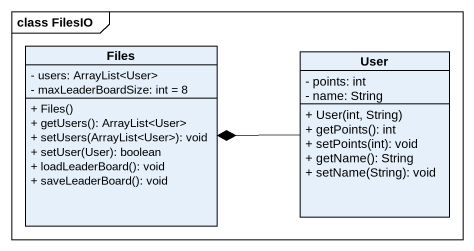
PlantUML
@startuml
mainframe class FilesIO
hide circle
hide empty members
skinparam classAttributeIconSize 0
class Files {
  - users: ArrayList<User>
  - maxLeaderBoardSize: int = 8
  + Files()
  + getUsers(): ArrayList<User>
  + setUsers(ArrayList<User>): void
  + setUser(User): boolean
  + loadLeaderBoard(): void
  + saveLeaderBoard(): void
}
class User {
  - points: int
  - name: String
  + User(int, String)
  + getPoints(): int
  + setPoints(int): void
  + getName(): String
  + setName(String): void
}
User -left-* Files
@enduml
